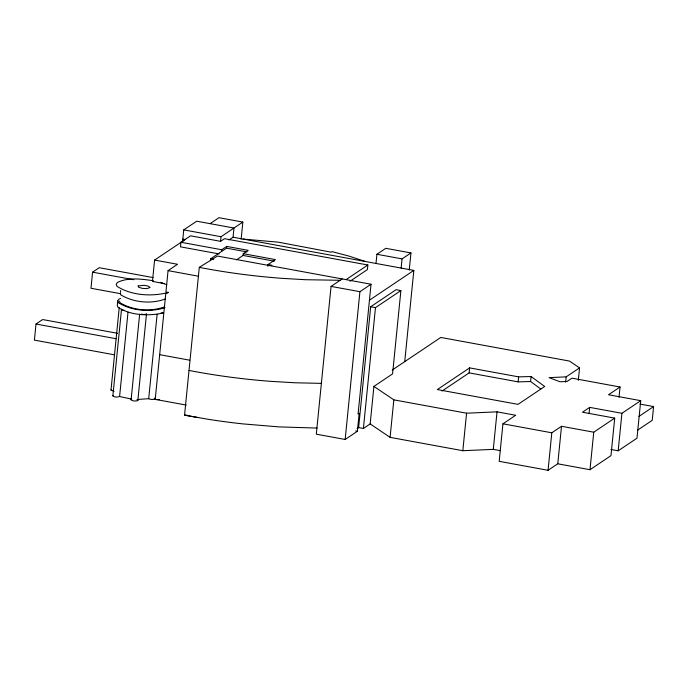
<?xml version="1.0" encoding="UTF-8"?>
<svg xmlns="http://www.w3.org/2000/svg" width="688" height="688" viewBox="0 0 688 688"><rect width="100%" height="100%" fill="white"/><g stroke="black" fill="none" stroke-linecap="round" stroke-linejoin="round"><path stroke-width="1.03" d="M120.684 290.542L120.512 292.357M117.579 333.31L42.665 319.559L36.008 324.022L34.4 340.121L114.595 354.845M153.123 277.591L99.244 267.701L92.588 272.164L90.979 288.263L120.563 293.69M120.486 298.403L118.749 299.314L117.743 300.948L117.287 305.498L117.966 307.287C130.875 315.611 148.169 316.119 162.901 313.1M111.009 389.967L119.222 307.708M112.875 395.763L121.509 309.23A3.818 0.972 5.7 0 0 121.552 309.471L122.954 310.185A3.199 0.817 5.7 0 0 124.605 310.486M128.02 312.128L119.592 396.529L131.528 399.057M131.116 399.685L139.647 314.218M137.858 400.416L146.492 313.883M184.367 240.095L154.594 260.073L152.469 281.409L164.337 283.585L162.187 283.473M157.122 314.278L148.703 398.679L137.247 399.504M154.594 260.073L177.53 264.278L168.061 270.633L165.928 291.97L168.543 292.452C151.859 296.752 131.786 295.702 116.986 286.346L116.22 284.325L117.356 282.484C128.458 277.032 141.668 279.096 153.484 280.73M349.986 281.272L367.401 269.584L367.856 265L224.503 238.693L220.573 241.333L190.55 235.821L180.953 242.262L180.497 246.846L219.154 253.932M182.509 242.245L183.748 229.878L196.691 221.201L233.972 228.038L233.06 237.222L228.966 239.974M342.185 278.932L331.057 286.406L316.308 434.171L345.161 439.469L357.373 431.273L359.162 413.35L358.078 414.073L371.038 284.23L217.477 256.048L199.296 267.348L184.547 415.122L207.303 419.147A186.964 47.446 5.7 0 0 242.744 423.877L278.7 426.878L317.108 428.074M210.485 260.666L210.674 258.783L226.515 248.153L247.026 251.92M220.573 241.333L221.029 236.724L242.855 222.078L241.144 239.192M221.527 251.498L221.708 249.744L226.687 246.399L248.222 250.346L243.242 253.691L243.062 255.446L236.491 259.858M226.515 248.153L226.687 246.399M267.847 266.316L268.019 264.562L275.415 259.6L243.242 253.691M345.161 439.469L359.91 291.695L371.038 284.23M357.089 428.598L358.62 427.575L370.686 306.753L396.099 289.7L400.889 290.577L392.573 373.885L373.911 386.407L370.161 423.92L390.087 437.362L462.826 450.709L493.287 449.359L500.537 450.692M376.001 263.461L376.921 254.276L385.796 248.316L410.951 252.935L409.24 270.04M358.62 427.575L363.41 428.452L375.467 307.639L400.889 290.577M401.156 268.079L402.067 258.886L410.951 252.935M390.087 437.362L393.837 399.848L373.911 386.407M404.725 361.639L413.832 270.401L233.06 237.222M442.074 391.042L469.139 372.879L469.637 367.882L518.623 376.869L531.084 376.534L544.69 386.467L518.021 404.363L437.336 389.563L469.637 367.882M462.826 450.709L466.567 413.196L497.028 411.845L515.673 415.268L502.928 423.817L499.187 461.33L548.061 470.3L557.762 463.798L589.994 469.715L610.97 455.637L614.711 418.123L582.478 412.215L589.685 407.373L621.918 413.29L640.726 400.674L636.985 438.187L618.168 450.803L610.892 449.47M493.287 449.359L497.028 411.845M469.139 372.879L518.124 381.874L518.623 376.869M540.794 388.987L530.586 381.53L531.084 376.534M548.061 470.3L551.81 432.795L561.511 426.285L593.744 432.202L614.711 418.123M565.656 382.055L566.181 376.843L579.554 367.874L569.423 361.054L440.776 337.447L392.246 370.015M557.762 463.798L561.511 426.285M578.307 380.378L579.554 367.874M589.057 413.626L589.685 407.373M589.994 469.715L593.744 432.202M619.019 397.329L620.051 387L571.96 378.176L567.024 381.487L560.049 381.763L549.076 377.652L566.181 376.843M618.168 450.803L621.918 413.29M639.883 404.062L653.6 406.574L652.224 420.334L637.552 430.181M119.617 396.503L116.848 397.088A3.199 0.817 5.7 0 1 114.32 396.718L112.918 396.013A3.818 0.972 5.7 0 1 113.064 395.548M210.081 223.66L218.965 217.7L242.855 222.078M346.081 279.612L367.856 265M369.353 300.252L413.832 270.401M363.41 428.452L370.694 423.567M620.051 387L608.493 394.757L640.726 400.674M638.928 416.421L653.6 406.574M165.103 299.039C151.205 304.234 133.567 302.591 120.882 294.903L120.254 293.234M164.312 306.917C150.414 312.103 132.784 310.469 120.09 302.78L119.463 301.112M165.051 307.674C150.19 312.395 131.795 311.01 118.413 302.737L117.743 300.948M163.133 312.756L160.958 312.945M168.543 292.452L165.782 293.475L155.213 399.384L186.319 405.086M518.124 381.874L530.586 381.53M340.156 280.291L305.343 279.715L281.478 278.305A187.317 47.532 5.7 0 1 199.288 267.357M321.571 383.371L295.057 382.786L271.192 381.376A187.317 47.532 5.7 0 1 189.002 370.428M156.262 399.573L159.487 399.565M243.07 239.063L278.287 242.159L331.255 252.195L332.08 251.636L348.782 256.039L365.534 261.535M188.77 415.509L184.547 415.122L197.757 417.547M114.105 391.223L111.052 390.216A3.818 0.972 5.7 0 1 111.198 389.752M376.921 254.276L402.067 258.886M183.748 229.878L221.029 236.724M182.827 239.071L185.235 239.51M180.953 242.262L221.708 249.744M243.062 255.446L274.202 261.165M268.019 264.562L272.009 265.293M210.674 258.783L213.753 259.35M331.057 286.406L359.91 291.695M370.686 306.753L375.467 307.639M168.061 270.633L198.127 276.155M92.588 272.164L133.79 279.724M36.008 324.022L116.203 338.745M159.676 354.681L189.742 360.202M393.837 399.848L466.567 413.196M502.928 423.817L551.81 432.795M355.696 430.972L357.364 431.281M160.364 282.338L166.771 284.703M154.293 398.154L155.041 398.653A3.818 0.972 5.7 0 1 154.49 399.289L152.315 399.479A3.199 0.817 5.7 0 1 150.577 399.289A3.268 0.834 5.7 0 1 148.703 398.679L148.651 398.653M137.067 399.685L137.815 400.175A3.818 0.972 5.7 0 1 137.265 400.812L135.089 401.009A3.199 0.817 5.7 0 1 132.56 400.64L131.159 399.926A3.818 0.972 5.7 0 1 131.709 399.289M141.203 314.106A3.199 0.817 5.7 0 0 143.732 314.476L145.908 314.278A3.818 0.972 5.7 0 0 146.312 314.106M138.15 285.95L138.641 287.249L142.261 288.358L146.888 288.625L150.07 287.498L148.402 286.174L144.145 285.288L138.15 285.95"/></g></svg>
